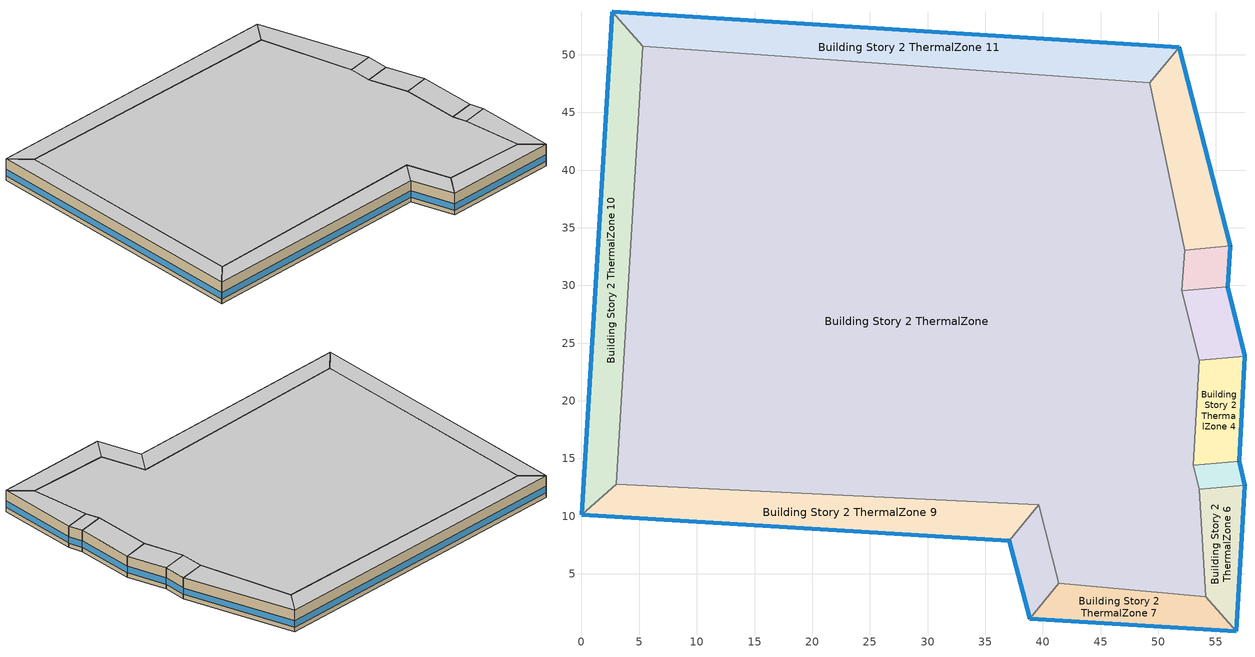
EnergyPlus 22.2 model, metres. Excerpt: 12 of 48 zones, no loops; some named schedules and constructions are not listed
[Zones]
Building Story 2 ThermalZone
 floor adiabatic (Typical Interior Ceiling): 49.28,47.56 52.29,33.07 52.03,29.52 53.54,23.5 53.04,14.41 53.54,12.31 54.12,2.99 41.4,4.2 39.64,10.97 2.99,12.76 5.33,50.75 z3.6
 wall adiabatic (Typical Interior Wall): 52.29,33.07 49.28,47.56 5.33,50.75 2.99,12.76 39.64,10.97 41.4,4.2 54.12,2.99 53.54,12.31 53.04,14.41 53.54,23.5 52.03,29.52 52.29,33.07 z3.6:7.2
 ceiling adiabatic (Typical Interior Floor): 5.33,50.75 2.99,12.76 39.64,10.97 41.4,4.2 54.12,2.99 53.54,12.31 53.04,14.41 53.54,23.5 52.03,29.52 52.29,33.07 49.28,47.56 z7.2
Building Story 2 ThermalZone 1
 floor adiabatic (Typical Interior Ceiling): 51.83,50.64 56.27,33.43 52.29,33.07 49.28,47.56 z3.6
 wall outside (Typical Insulated Steel Framed Exterior Wall R-20.41): 56.27,33.43 51.83,50.64 z3.6:7.2
 wall adiabatic (Typical Interior Wall): 51.83,50.64 49.28,47.56 52.29,33.07 56.27,33.43 z3.6:7.2
 window (U 0.48 SHGC 0.40 Dbl Ref-D Clr 6mm/13mm): 56.26,33.45 51.84,50.62 z4.36:5.45
 ceiling adiabatic (Typical Interior Floor): 49.28,47.56 52.29,33.07 56.27,33.43 51.83,50.64 z7.2
Building Story 2 ThermalZone 10
 floor adiabatic (Typical Interior Floor): 0,10.11 2.68,53.75 5.33,50.75 2.99,12.76 z3.6
 wall outside (Typical Insulated Steel Framed Exterior Wall R-20.41): 2.68,53.75 0,10.11 z3.6:7.2
 wall adiabatic (Typical Interior Wall): 0,10.11 2.99,12.76 5.33,50.75 2.68,53.75 z3.6:7.2
 window (U 0.48 SHGC 0.40 Dbl Ref-D Clr 6mm/13mm): 2.68,53.73 0,10.13 z4.36:5.44
 ceiling adiabatic (Typical Interior Ceiling): 2.99,12.76 5.33,50.75 2.68,53.75 0,10.11 z7.2
Building Story 2 ThermalZone 11
 floor adiabatic (Typical Interior Floor): 2.68,53.75 51.83,50.64 49.28,47.56 5.33,50.75 z3.6
 wall outside (Typical Insulated Steel Framed Exterior Wall R-20.41): 51.83,50.64 2.68,53.75 z3.6:7.2
 wall adiabatic (Typical Interior Wall): 2.68,53.75 5.33,50.75 49.28,47.56 51.83,50.64 z3.6:7.2
 window (U 0.48 SHGC 0.40 Dbl Ref-D Clr 6mm/13mm): 51.81,50.65 2.7,53.75 z4.36:5.44
 ceiling adiabatic (Typical Interior Ceiling): 5.33,50.75 49.28,47.56 51.83,50.64 2.68,53.75 z7.2
Building Story 2 ThermalZone 2
 floor adiabatic (Typical Interior Ceiling): 56.27,33.43 56.02,29.88 52.03,29.52 52.29,33.07 z3.6
 wall outside (Typical Insulated Steel Framed Exterior Wall R-20.41): 56.02,29.88 56.27,33.43 z3.6:7.2
 wall adiabatic (Typical Interior Wall): 56.27,33.43 52.29,33.07 52.03,29.52 56.02,29.88 z3.6:7.2
 window (U 0.48 SHGC 0.40 Dbl Ref-D Clr 6mm/13mm): 56.02,29.9 56.27,33.4 z4.36:5.46
 ceiling adiabatic (Typical Interior Ceiling): 52.29,33.07 52.03,29.52 56.02,29.88 56.27,33.43 z7.2
Building Story 2 ThermalZone 3
 floor adiabatic (Typical Interior Floor): 56.02,29.88 57.53,23.88 53.54,23.5 52.03,29.52 z3.6
 wall outside (Typical Insulated Steel Framed Exterior Wall R-20.41): 57.53,23.88 56.02,29.88 z3.6:7.2
 wall adiabatic (Typical Interior Wall): 56.02,29.88 52.03,29.52 53.54,23.5 57.53,23.88 z3.6:7.2
 window (U 0.48 SHGC 0.40 Dbl Ref-D Clr 6mm/13mm): 57.52,23.9 56.03,29.85 z4.36:5.45
 ceiling adiabatic (Typical Interior Ceiling): 52.03,29.52 53.54,23.5 57.53,23.88 56.02,29.88 z7.2
Building Story 2 ThermalZone 4
 floor adiabatic (Typical Interior Floor): 57.53,23.88 57.02,14.77 53.04,14.41 53.54,23.5 z3.6
 wall outside (Typical Insulated Steel Framed Exterior Wall R-20.41): 57.02,14.77 57.53,23.88 z3.6:7.2
 wall adiabatic (Typical Interior Wall): 57.53,23.88 53.54,23.5 53.04,14.41 57.02,14.77 z3.6:7.2
 window (U 0.48 SHGC 0.40 Dbl Ref-D Clr 6mm/13mm): 57.03,14.8 57.52,23.85 z4.36:5.45
 ceiling adiabatic (Typical Interior Ceiling): 53.54,23.5 53.04,14.41 57.02,14.77 57.53,23.88 z7.2
Building Story 2 ThermalZone 5
 floor adiabatic (Typical Interior Floor): 57.02,14.77 57.53,12.66 53.54,12.31 53.04,14.41 z3.6
 wall outside (Typical Insulated Steel Framed Exterior Wall R-20.41): 57.53,12.66 57.02,14.77 z3.6:7.2
 wall adiabatic (Typical Interior Wall): 57.02,14.77 53.04,14.41 53.54,12.31 57.53,12.66 z3.6:7.2
 window (U 0.48 SHGC 0.40 Dbl Ref-D Clr 6mm/13mm): 57.52,12.69 57.03,14.75 z4.36:5.47
 ceiling adiabatic (Typical Interior Ceiling): 53.04,14.41 53.54,12.31 57.53,12.66 57.02,14.77 z7.2
Building Story 2 ThermalZone 6
 floor adiabatic (Typical Interior Floor): 57.53,12.66 56.77,0 54.12,2.99 53.54,12.31 z3.6
 wall outside (Typical Insulated Steel Framed Exterior Wall R-20.41): 56.77,0 57.53,12.66 z3.6:7.2
 wall adiabatic (Typical Interior Wall): 57.53,12.66 53.54,12.31 54.12,2.99 56.77,0 z3.6:7.2
 window (U 0.48 SHGC 0.40 Dbl Ref-D Clr 6mm/13mm): 56.77,0.03 57.52,12.64 z4.36:5.45
 ceiling adiabatic (Typical Interior Ceiling): 53.54,12.31 54.12,2.99 56.77,0 57.53,12.66 z7.2
Building Story 2 ThermalZone 7
 floor adiabatic (Typical Interior Floor): 56.77,0 38.85,1.11 41.4,4.2 54.12,2.99 z3.6
 wall outside (Typical Insulated Steel Framed Exterior Wall R-20.41): 38.85,1.11 56.77,0 z3.6:7.2
 wall adiabatic (Typical Interior Wall): 56.77,0 54.12,2.99 41.4,4.2 38.85,1.11 z3.6:7.2
 window (U 0.48 SHGC 0.40 Dbl Ref-D Clr 6mm/13mm): 38.88,1.11 56.75,0 z4.36:5.45
 ceiling adiabatic (Typical Interior Ceiling): 54.12,2.99 41.4,4.2 38.85,1.11 56.77,0 z7.2
Building Story 2 ThermalZone 8
 floor adiabatic (Typical Interior Floor): 38.85,1.11 37.09,7.89 39.64,10.97 41.4,4.2 z3.6
 wall outside (Typical Insulated Steel Framed Exterior Wall R-20.41): 37.09,7.89 38.85,1.11 z3.6:7.2
 wall adiabatic (Typical Interior Wall): 38.85,1.11 41.4,4.2 39.64,10.97 37.09,7.89 z3.6:7.2
 window (U 0.48 SHGC 0.40 Dbl Ref-D Clr 6mm/13mm): 37.1,7.86 38.85,1.14 z4.36:5.45
 ceiling adiabatic (Typical Interior Ceiling): 41.4,4.2 39.64,10.97 37.09,7.89 38.85,1.11 z7.2
Building Story 2 ThermalZone 9
 floor adiabatic (Typical Interior Floor): 37.09,7.89 0,10.11 2.99,12.76 39.64,10.97 z3.6
 wall outside (Typical Insulated Steel Framed Exterior Wall R-20.41): 0,10.11 37.09,7.89 z3.6:7.2
 wall adiabatic (Typical Interior Wall): 37.09,7.89 39.64,10.97 2.99,12.76 0,10.11 z3.6:7.2
 window (U 0.48 SHGC 0.40 Dbl Ref-D Clr 6mm/13mm): 0.03,10.1 37.07,7.89 z4.36:5.44
 ceiling adiabatic (Typical Interior Ceiling): 39.64,10.97 2.99,12.76 0,10.11 37.09,7.89 z7.2
[Schedule:Week:Daily]
SchoolSecondary BLDG_LIGHT_MECHANICAL_SCH_2013 Week Rule - Sep3-Dec31: SchoolSecondary BLDG_LIGHT_MECHANICAL_SCH_2013 Default, SchoolSecondary BLDG_LIGHT_MECHANICAL_SCH_2013 Wkdy Day 2, SchoolSecondary BLDG_LIGHT_MECHANICAL_SCH_2013 Wkdy Day 2, SchoolSecondary BLDG_LIGHT_MECHANICAL_SCH_2013 Wkdy Day 2, SchoolSecondary BLDG_LIGHT_MECHANICAL_SCH_2013 Wkdy Day 2, SchoolSecondary BLDG_LIGHT_MECHANICAL_SCH_2013 Wkdy Day 2, SchoolSecondary BLDG_LIGHT_MECHANICAL_SCH_2013 Default, SchoolSecondary BLDG_LIGHT_MECHANICAL_SCH_2013 Default, SchoolSecondary BLDG_LIGHT_MECHANICAL_SCH_2013 Summer Design Day, SchoolSecondary BLDG_LIGHT_MECHANICAL_SCH_2013 Winter Design Day, SchoolSecondary BLDG_LIGHT_MECHANICAL_SCH_2013 Default, SchoolSecondary BLDG_LIGHT_MECHANICAL_SCH_2013 Default
SchoolSecondary BLDG_LIGHT_OFFICE_SCH_2013 Week Rule - Jan1-Jun24: SchoolSecondary BLDG_LIGHT_OFFICE_SCH_2013 Wknd Day, SchoolSecondary BLDG_LIGHT_OFFICE_SCH_2013 Wkdy Day, SchoolSecondary BLDG_LIGHT_OFFICE_SCH_2013 Wkdy Day, SchoolSecondary BLDG_LIGHT_OFFICE_SCH_2013 Wkdy Day, SchoolSecondary BLDG_LIGHT_OFFICE_SCH_2013 Wkdy Day, SchoolSecondary BLDG_LIGHT_OFFICE_SCH_2013 Wkdy Day, SchoolSecondary BLDG_LIGHT_OFFICE_SCH_2013 Wknd Day, SchoolSecondary BLDG_LIGHT_OFFICE_SCH_2013 Default, SchoolSecondary BLDG_LIGHT_OFFICE_SCH_2013 Summer Design Day, SchoolSecondary BLDG_LIGHT_OFFICE_SCH_2013 Winter Design Day, SchoolSecondary BLDG_LIGHT_OFFICE_SCH_2013 Default, SchoolSecondary BLDG_LIGHT_OFFICE_SCH_2013 Default
SchoolSecondary BLDG_LIGHT_OFFICE_SCH_2013 Week Rule - Jun25-Jul1: SchoolSecondary BLDG_LIGHT_OFFICE_SCH_2013 Wknd Day, SchoolSecondary BLDG_LIGHT_OFFICE_SCH_2013 Wkdy Day, SchoolSecondary BLDG_LIGHT_OFFICE_SCH_2013 Wkdy Day, SchoolSecondary BLDG_LIGHT_OFFICE_SCH_2013 Wkdy Day, SchoolSecondary BLDG_LIGHT_OFFICE_SCH_2013 Wkdy Day, SchoolSecondary BLDG_LIGHT_OFFICE_SCH_2013 Wkdy Day, SchoolSecondary BLDG_LIGHT_OFFICE_SCH_2013 Wknd Day 1, SchoolSecondary BLDG_LIGHT_OFFICE_SCH_2013 Default, SchoolSecondary BLDG_LIGHT_OFFICE_SCH_2013 Summer Design Day, SchoolSecondary BLDG_LIGHT_OFFICE_SCH_2013 Winter Design Day, SchoolSecondary BLDG_LIGHT_OFFICE_SCH_2013 Default, SchoolSecondary BLDG_LIGHT_OFFICE_SCH_2013 Default
SchoolSecondary BLDG_LIGHT_OFFICE_SCH_2013 Week Rule - Jul2-Aug26: SchoolSecondary BLDG_LIGHT_OFFICE_SCH_2013 Wknd Day 1, SchoolSecondary BLDG_LIGHT_OFFICE_SCH_2013 Wkdy Day 1, SchoolSecondary BLDG_LIGHT_OFFICE_SCH_2013 Wkdy Day 1, SchoolSecondary BLDG_LIGHT_OFFICE_SCH_2013 Wkdy Day 1, SchoolSecondary BLDG_LIGHT_OFFICE_SCH_2013 Wkdy Day 1, SchoolSecondary BLDG_LIGHT_OFFICE_SCH_2013 Wkdy Day 1, SchoolSecondary BLDG_LIGHT_OFFICE_SCH_2013 Wknd Day 1, SchoolSecondary BLDG_LIGHT_OFFICE_SCH_2013 Default, SchoolSecondary BLDG_LIGHT_OFFICE_SCH_2013 Summer Design Day, SchoolSecondary BLDG_LIGHT_OFFICE_SCH_2013 Winter Design Day, SchoolSecondary BLDG_LIGHT_OFFICE_SCH_2013 Default, SchoolSecondary BLDG_LIGHT_OFFICE_SCH_2013 Default
SchoolSecondary BLDG_LIGHT_OFFICE_SCH_2013 Week Rule - Aug27-Sep2: SchoolSecondary BLDG_LIGHT_OFFICE_SCH_2013 Wknd Day 1, SchoolSecondary BLDG_LIGHT_OFFICE_SCH_2013 Wkdy Day 1, SchoolSecondary BLDG_LIGHT_OFFICE_SCH_2013 Wkdy Day 1, SchoolSecondary BLDG_LIGHT_OFFICE_SCH_2013 Wkdy Day 1, SchoolSecondary BLDG_LIGHT_OFFICE_SCH_2013 Wkdy Day 1, SchoolSecondary BLDG_LIGHT_OFFICE_SCH_2013 Wkdy Day 2, SchoolSecondary BLDG_LIGHT_OFFICE_SCH_2013 Default, SchoolSecondary BLDG_LIGHT_OFFICE_SCH_2013 Default, SchoolSecondary BLDG_LIGHT_OFFICE_SCH_2013 Summer Design Day, SchoolSecondary BLDG_LIGHT_OFFICE_SCH_2013 Winter Design Day, SchoolSecondary BLDG_LIGHT_OFFICE_SCH_2013 Default, SchoolSecondary BLDG_LIGHT_OFFICE_SCH_2013 Default
SchoolSecondary BLDG_LIGHT_OFFICE_SCH_2013 Week Rule - Sep3-Dec31: SchoolSecondary BLDG_LIGHT_OFFICE_SCH_2013 Default, SchoolSecondary BLDG_LIGHT_OFFICE_SCH_2013 Wkdy Day 2, SchoolSecondary BLDG_LIGHT_OFFICE_SCH_2013 Wkdy Day 2, SchoolSecondary BLDG_LIGHT_OFFICE_SCH_2013 Wkdy Day 2, SchoolSecondary BLDG_LIGHT_OFFICE_SCH_2013 Wkdy Day 2, SchoolSecondary BLDG_LIGHT_OFFICE_SCH_2013 Wkdy Day 2, SchoolSecondary BLDG_LIGHT_OFFICE_SCH_2013 Default, SchoolSecondary BLDG_LIGHT_OFFICE_SCH_2013 Default, SchoolSecondary BLDG_LIGHT_OFFICE_SCH_2013 Summer Design Day, SchoolSecondary BLDG_LIGHT_OFFICE_SCH_2013 Winter Design Day, SchoolSecondary BLDG_LIGHT_OFFICE_SCH_2013 Default, SchoolSecondary BLDG_LIGHT_OFFICE_SCH_2013 Default
SchoolSecondary BLDG_LIGHT_BATH_SCH_2013 Week Rule - Jan1-Jun24: SchoolSecondary BLDG_LIGHT_BATH_SCH_2013 Wknd Day, SchoolSecondary BLDG_LIGHT_BATH_SCH_2013 Wkdy Day, SchoolSecondary BLDG_LIGHT_BATH_SCH_2013 Wkdy Day, SchoolSecondary BLDG_LIGHT_BATH_SCH_2013 Wkdy Day, SchoolSecondary BLDG_LIGHT_BATH_SCH_2013 Wkdy Day, SchoolSecondary BLDG_LIGHT_BATH_SCH_2013 Wkdy Day, SchoolSecondary BLDG_LIGHT_BATH_SCH_2013 Wknd Day, SchoolSecondary BLDG_LIGHT_BATH_SCH_2013 Default, SchoolSecondary BLDG_LIGHT_BATH_SCH_2013 Summer Design Day, SchoolSecondary BLDG_LIGHT_BATH_SCH_2013 Winter Design Day, SchoolSecondary BLDG_LIGHT_BATH_SCH_2013 Default, SchoolSecondary BLDG_LIGHT_BATH_SCH_2013 Default
SchoolSecondary BLDG_LIGHT_BATH_SCH_2013 Week Rule - Jun25-Jul1: SchoolSecondary BLDG_LIGHT_BATH_SCH_2013 Wknd Day, SchoolSecondary BLDG_LIGHT_BATH_SCH_2013 Wkdy Day, SchoolSecondary BLDG_LIGHT_BATH_SCH_2013 Wkdy Day, SchoolSecondary BLDG_LIGHT_BATH_SCH_2013 Wkdy Day, SchoolSecondary BLDG_LIGHT_BATH_SCH_2013 Wkdy Day, SchoolSecondary BLDG_LIGHT_BATH_SCH_2013 Wkdy Day, SchoolSecondary BLDG_LIGHT_BATH_SCH_2013 Wknd Day 1, SchoolSecondary BLDG_LIGHT_BATH_SCH_2013 Default, SchoolSecondary BLDG_LIGHT_BATH_SCH_2013 Summer Design Day, SchoolSecondary BLDG_LIGHT_BATH_SCH_2013 Winter Design Day, SchoolSecondary BLDG_LIGHT_BATH_SCH_2013 Default, SchoolSecondary BLDG_LIGHT_BATH_SCH_2013 Default
SchoolSecondary BLDG_LIGHT_BATH_SCH_2013 Week Rule - Jul2-Aug26: SchoolSecondary BLDG_LIGHT_BATH_SCH_2013 Wknd Day 1, SchoolSecondary BLDG_LIGHT_BATH_SCH_2013 Wkdy Day 1, SchoolSecondary BLDG_LIGHT_BATH_SCH_2013 Wkdy Day 1, SchoolSecondary BLDG_LIGHT_BATH_SCH_2013 Wkdy Day 1, SchoolSecondary BLDG_LIGHT_BATH_SCH_2013 Wkdy Day 1, SchoolSecondary BLDG_LIGHT_BATH_SCH_2013 Wkdy Day 1, SchoolSecondary BLDG_LIGHT_BATH_SCH_2013 Wknd Day 1, SchoolSecondary BLDG_LIGHT_BATH_SCH_2013 Default, SchoolSecondary BLDG_LIGHT_BATH_SCH_2013 Summer Design Day, SchoolSecondary BLDG_LIGHT_BATH_SCH_2013 Winter Design Day, SchoolSecondary BLDG_LIGHT_BATH_SCH_2013 Default, SchoolSecondary BLDG_LIGHT_BATH_SCH_2013 Default
SchoolSecondary BLDG_LIGHT_BATH_SCH_2013 Week Rule - Aug27-Sep2: SchoolSecondary BLDG_LIGHT_BATH_SCH_2013 Wknd Day 1, SchoolSecondary BLDG_LIGHT_BATH_SCH_2013 Wkdy Day 1, SchoolSecondary BLDG_LIGHT_BATH_SCH_2013 Wkdy Day 1, SchoolSecondary BLDG_LIGHT_BATH_SCH_2013 Wkdy Day 1, SchoolSecondary BLDG_LIGHT_BATH_SCH_2013 Wkdy Day 1, SchoolSecondary BLDG_LIGHT_BATH_SCH_2013 Wkdy Day 2, SchoolSecondary BLDG_LIGHT_BATH_SCH_2013 Default, SchoolSecondary BLDG_LIGHT_BATH_SCH_2013 Default, SchoolSecondary BLDG_LIGHT_BATH_SCH_2013 Summer Design Day, SchoolSecondary BLDG_LIGHT_BATH_SCH_2013 Winter Design Day, SchoolSecondary BLDG_LIGHT_BATH_SCH_2013 Default, SchoolSecondary BLDG_LIGHT_BATH_SCH_2013 Default
SchoolSecondary BLDG_LIGHT_BATH_SCH_2013 Week Rule - Sep3-Dec31: SchoolSecondary BLDG_LIGHT_BATH_SCH_2013 Default, SchoolSecondary BLDG_LIGHT_BATH_SCH_2013 Wkdy Day 2, SchoolSecondary BLDG_LIGHT_BATH_SCH_2013 Wkdy Day 2, SchoolSecondary BLDG_LIGHT_BATH_SCH_2013 Wkdy Day 2, SchoolSecondary BLDG_LIGHT_BATH_SCH_2013 Wkdy Day 2, SchoolSecondary BLDG_LIGHT_BATH_SCH_2013 Wkdy Day 2, SchoolSecondary BLDG_LIGHT_BATH_SCH_2013 Default, SchoolSecondary BLDG_LIGHT_BATH_SCH_2013 Default, SchoolSecondary BLDG_LIGHT_BATH_SCH_2013 Summer Design Day, SchoolSecondary BLDG_LIGHT_BATH_SCH_2013 Winter Design Day, SchoolSecondary BLDG_LIGHT_BATH_SCH_2013 Default, SchoolSecondary BLDG_LIGHT_BATH_SCH_2013 Default
SchoolSecondary BLDG_OCC_SCH_Auditorium Week Rule - Jan1-Jun24: SchoolSecondary BLDG_OCC_SCH_Auditorium Wknd Day, SchoolSecondary BLDG_OCC_SCH_Auditorium Wkdy|SmrDsn Day, SchoolSecondary BLDG_OCC_SCH_Auditorium Wkdy|SmrDsn Day, SchoolSecondary BLDG_OCC_SCH_Auditorium Wkdy|SmrDsn Day, SchoolSecondary BLDG_OCC_SCH_Auditorium Wkdy|SmrDsn Day, SchoolSecondary BLDG_OCC_SCH_Auditorium Wkdy|SmrDsn Day, SchoolSecondary BLDG_OCC_SCH_Auditorium Wknd Day, SchoolSecondary BLDG_OCC_SCH_Auditorium Default, SchoolSecondary BLDG_OCC_SCH_Auditorium Summer Design Day, SchoolSecondary BLDG_OCC_SCH_Auditorium Winter Design Day, SchoolSecondary BLDG_OCC_SCH_Auditorium Default, SchoolSecondary BLDG_OCC_SCH_Auditorium Default
SchoolSecondary BLDG_OCC_SCH_Auditorium Week Rule - Jun25-Jul1: SchoolSecondary BLDG_OCC_SCH_Auditorium Wknd Day, SchoolSecondary BLDG_OCC_SCH_Auditorium Wkdy|SmrDsn Day, SchoolSecondary BLDG_OCC_SCH_Auditorium Wkdy|SmrDsn Day, SchoolSecondary BLDG_OCC_SCH_Auditorium Wkdy|SmrDsn Day, SchoolSecondary BLDG_OCC_SCH_Auditorium Wkdy|SmrDsn Day, SchoolSecondary BLDG_OCC_SCH_Auditorium Wkdy|SmrDsn Day, SchoolSecondary BLDG_OCC_SCH_Auditorium Wknd Day 1, SchoolSecondary BLDG_OCC_SCH_Auditorium Default, SchoolSecondary BLDG_OCC_SCH_Auditorium Summer Design Day, SchoolSecondary BLDG_OCC_SCH_Auditorium Winter Design Day, SchoolSecondary BLDG_OCC_SCH_Auditorium Default, SchoolSecondary BLDG_OCC_SCH_Auditorium Default
SchoolSecondary BLDG_OCC_SCH_Auditorium Week Rule - Jul2-Aug26: SchoolSecondary BLDG_OCC_SCH_Auditorium Wknd Day 1, SchoolSecondary BLDG_OCC_SCH_Auditorium Wkdy|SmrDsn Day 1, SchoolSecondary BLDG_OCC_SCH_Auditorium Wkdy|SmrDsn Day 1, SchoolSecondary BLDG_OCC_SCH_Auditorium Wkdy|SmrDsn Day 1, SchoolSecondary BLDG_OCC_SCH_Auditorium Wkdy|SmrDsn Day 1, SchoolSecondary BLDG_OCC_SCH_Auditorium Wkdy|SmrDsn Day 1, SchoolSecondary BLDG_OCC_SCH_Auditorium Wknd Day 1, SchoolSecondary BLDG_OCC_SCH_Auditorium Default, SchoolSecondary BLDG_OCC_SCH_Auditorium Summer Design Day, SchoolSecondary BLDG_OCC_SCH_Auditorium Winter Design Day, SchoolSecondary BLDG_OCC_SCH_Auditorium Default, SchoolSecondary BLDG_OCC_SCH_Auditorium Default
SchoolSecondary BLDG_OCC_SCH_Auditorium Week Rule - Aug27-Sep2: SchoolSecondary BLDG_OCC_SCH_Auditorium Wknd Day 1, SchoolSecondary BLDG_OCC_SCH_Auditorium Wkdy|SmrDsn Day 1, SchoolSecondary BLDG_OCC_SCH_Auditorium Wkdy|SmrDsn Day 1, SchoolSecondary BLDG_OCC_SCH_Auditorium Wkdy|SmrDsn Day 1, SchoolSecondary BLDG_OCC_SCH_Auditorium Wkdy|SmrDsn Day 1, SchoolSecondary BLDG_OCC_SCH_Auditorium Wkdy|SmrDsn Day 2, SchoolSecondary BLDG_OCC_SCH_Auditorium Default, SchoolSecondary BLDG_OCC_SCH_Auditorium Default, SchoolSecondary BLDG_OCC_SCH_Auditorium Summer Design Day, SchoolSecondary BLDG_OCC_SCH_Auditorium Winter Design Day, SchoolSecondary BLDG_OCC_SCH_Auditorium Default, SchoolSecondary BLDG_OCC_SCH_Auditorium Default
SchoolSecondary BLDG_OCC_SCH_Auditorium Week Rule - Sep3-Dec31: SchoolSecondary BLDG_OCC_SCH_Auditorium Default, SchoolSecondary BLDG_OCC_SCH_Auditorium Wkdy|SmrDsn Day 2, SchoolSecondary BLDG_OCC_SCH_Auditorium Wkdy|SmrDsn Day 2, SchoolSecondary BLDG_OCC_SCH_Auditorium Wkdy|SmrDsn Day 2, SchoolSecondary BLDG_OCC_SCH_Auditorium Wkdy|SmrDsn Day 2, SchoolSecondary BLDG_OCC_SCH_Auditorium Wkdy|SmrDsn Day 2, SchoolSecondary BLDG_OCC_SCH_Auditorium Default, SchoolSecondary BLDG_OCC_SCH_Auditorium Default, SchoolSecondary BLDG_OCC_SCH_Auditorium Summer Design Day, SchoolSecondary BLDG_OCC_SCH_Auditorium Winter Design Day, SchoolSecondary BLDG_OCC_SCH_Auditorium Default, SchoolSecondary BLDG_OCC_SCH_Auditorium Default
SchoolSecondary BLDG_OCC_SCH_Cafeteria Week Rule - Jan1-Jun24: SchoolSecondary BLDG_OCC_SCH_Cafeteria Wknd Day, SchoolSecondary BLDG_OCC_SCH_Cafeteria Wkdy|SmrDsn Day, SchoolSecondary BLDG_OCC_SCH_Cafeteria Wkdy|SmrDsn Day, SchoolSecondary BLDG_OCC_SCH_Cafeteria Wkdy|SmrDsn Day, SchoolSecondary BLDG_OCC_SCH_Cafeteria Wkdy|SmrDsn Day, SchoolSecondary BLDG_OCC_SCH_Cafeteria Wkdy|SmrDsn Day, SchoolSecondary BLDG_OCC_SCH_Cafeteria Wknd Day, SchoolSecondary BLDG_OCC_SCH_Cafeteria Default, SchoolSecondary BLDG_OCC_SCH_Cafeteria Summer Design Day, SchoolSecondary BLDG_OCC_SCH_Cafeteria Winter Design Day, SchoolSecondary BLDG_OCC_SCH_Cafeteria Default, SchoolSecondary BLDG_OCC_SCH_Cafeteria Default
SchoolSecondary BLDG_OCC_SCH_Cafeteria Week Rule - Jun25-Jul1: SchoolSecondary BLDG_OCC_SCH_Cafeteria Wknd Day, SchoolSecondary BLDG_OCC_SCH_Cafeteria Wkdy|SmrDsn Day, SchoolSecondary BLDG_OCC_SCH_Cafeteria Wkdy|SmrDsn Day, SchoolSecondary BLDG_OCC_SCH_Cafeteria Wkdy|SmrDsn Day, SchoolSecondary BLDG_OCC_SCH_Cafeteria Wkdy|SmrDsn Day, SchoolSecondary BLDG_OCC_SCH_Cafeteria Wkdy|SmrDsn Day, SchoolSecondary BLDG_OCC_SCH_Cafeteria Wknd Day 1, SchoolSecondary BLDG_OCC_SCH_Cafeteria Default, SchoolSecondary BLDG_OCC_SCH_Cafeteria Summer Design Day, SchoolSecondary BLDG_OCC_SCH_Cafeteria Winter Design Day, SchoolSecondary BLDG_OCC_SCH_Cafeteria Default, SchoolSecondary BLDG_OCC_SCH_Cafeteria Default
SchoolSecondary BLDG_OCC_SCH_Cafeteria Week Rule - Jul2-Aug26: SchoolSecondary BLDG_OCC_SCH_Cafeteria Wknd Day 1, SchoolSecondary BLDG_OCC_SCH_Cafeteria Wkdy|SmrDsn Day 1, SchoolSecondary BLDG_OCC_SCH_Cafeteria Wkdy|SmrDsn Day 1, SchoolSecondary BLDG_OCC_SCH_Cafeteria Wkdy|SmrDsn Day 1, SchoolSecondary BLDG_OCC_SCH_Cafeteria Wkdy|SmrDsn Day 1, SchoolSecondary BLDG_OCC_SCH_Cafeteria Wkdy|SmrDsn Day 1, SchoolSecondary BLDG_OCC_SCH_Cafeteria Wknd Day 1, SchoolSecondary BLDG_OCC_SCH_Cafeteria Default, SchoolSecondary BLDG_OCC_SCH_Cafeteria Summer Design Day, SchoolSecondary BLDG_OCC_SCH_Cafeteria Winter Design Day, SchoolSecondary BLDG_OCC_SCH_Cafeteria Default, SchoolSecondary BLDG_OCC_SCH_Cafeteria Default
SchoolSecondary BLDG_OCC_SCH_Cafeteria Week Rule - Aug27-Sep2: SchoolSecondary BLDG_OCC_SCH_Cafeteria Wknd Day 1, SchoolSecondary BLDG_OCC_SCH_Cafeteria Wkdy|SmrDsn Day 1, SchoolSecondary BLDG_OCC_SCH_Cafeteria Wkdy|SmrDsn Day 1, SchoolSecondary BLDG_OCC_SCH_Cafeteria Wkdy|SmrDsn Day 1, SchoolSecondary BLDG_OCC_SCH_Cafeteria Wkdy|SmrDsn Day 1, SchoolSecondary BLDG_OCC_SCH_Cafeteria Wkdy|SmrDsn Day 2, SchoolSecondary BLDG_OCC_SCH_Cafeteria Default, SchoolSecondary BLDG_OCC_SCH_Cafeteria Default, SchoolSecondary BLDG_OCC_SCH_Cafeteria Summer Design Day, SchoolSecondary BLDG_OCC_SCH_Cafeteria Winter Design Day, SchoolSecondary BLDG_OCC_SCH_Cafeteria Default, SchoolSecondary BLDG_OCC_SCH_Cafeteria Default
SchoolSecondary BLDG_OCC_SCH_Cafeteria Week Rule - Sep3-Dec31: SchoolSecondary BLDG_OCC_SCH_Cafeteria Default, SchoolSecondary BLDG_OCC_SCH_Cafeteria Wkdy|SmrDsn Day 2, SchoolSecondary BLDG_OCC_SCH_Cafeteria Wkdy|SmrDsn Day 2, SchoolSecondary BLDG_OCC_SCH_Cafeteria Wkdy|SmrDsn Day 2, SchoolSecondary BLDG_OCC_SCH_Cafeteria Wkdy|SmrDsn Day 2, SchoolSecondary BLDG_OCC_SCH_Cafeteria Wkdy|SmrDsn Day 2, SchoolSecondary BLDG_OCC_SCH_Cafeteria Default, SchoolSecondary BLDG_OCC_SCH_Cafeteria Default, SchoolSecondary BLDG_OCC_SCH_Cafeteria Summer Design Day, SchoolSecondary BLDG_OCC_SCH_Cafeteria Winter Design Day, SchoolSecondary BLDG_OCC_SCH_Cafeteria Default, SchoolSecondary BLDG_OCC_SCH_Cafeteria Default
SchoolSecondary BLDG_OCC_SCH_Extend Week Rule - Jan1-Jun24: SchoolSecondary BLDG_OCC_SCH_Extend Wknd Day, SchoolSecondary BLDG_OCC_SCH_Extend Wkdy|SmrDsn Day, SchoolSecondary BLDG_OCC_SCH_Extend Wkdy|SmrDsn Day, SchoolSecondary BLDG_OCC_SCH_Extend Wkdy|SmrDsn Day, SchoolSecondary BLDG_OCC_SCH_Extend Wkdy|SmrDsn Day, SchoolSecondary BLDG_OCC_SCH_Extend Wkdy|SmrDsn Day, SchoolSecondary BLDG_OCC_SCH_Extend Wknd Day, SchoolSecondary BLDG_OCC_SCH_Extend Default, SchoolSecondary BLDG_OCC_SCH_Extend Summer Design Day, SchoolSecondary BLDG_OCC_SCH_Extend Winter Design Day, SchoolSecondary BLDG_OCC_SCH_Extend Default, SchoolSecondary BLDG_OCC_SCH_Extend Default
SchoolSecondary BLDG_OCC_SCH_Extend Week Rule - Jun25-Jul1: SchoolSecondary BLDG_OCC_SCH_Extend Wknd Day, SchoolSecondary BLDG_OCC_SCH_Extend Wkdy|SmrDsn Day, SchoolSecondary BLDG_OCC_SCH_Extend Wkdy|SmrDsn Day, SchoolSecondary BLDG_OCC_SCH_Extend Wkdy|SmrDsn Day, SchoolSecondary BLDG_OCC_SCH_Extend Wkdy|SmrDsn Day, SchoolSecondary BLDG_OCC_SCH_Extend Wkdy|SmrDsn Day, SchoolSecondary BLDG_OCC_SCH_Extend Wknd Day 1, SchoolSecondary BLDG_OCC_SCH_Extend Default, SchoolSecondary BLDG_OCC_SCH_Extend Summer Design Day, SchoolSecondary BLDG_OCC_SCH_Extend Winter Design Day, SchoolSecondary BLDG_OCC_SCH_Extend Default, SchoolSecondary BLDG_OCC_SCH_Extend Default
SchoolSecondary BLDG_OCC_SCH_Extend Week Rule - Jul2-Aug26: SchoolSecondary BLDG_OCC_SCH_Extend Wknd Day 1, SchoolSecondary BLDG_OCC_SCH_Extend Wkdy|SmrDsn Day 1, SchoolSecondary BLDG_OCC_SCH_Extend Wkdy|SmrDsn Day 1, SchoolSecondary BLDG_OCC_SCH_Extend Wkdy|SmrDsn Day 1, SchoolSecondary BLDG_OCC_SCH_Extend Wkdy|SmrDsn Day 1, SchoolSecondary BLDG_OCC_SCH_Extend Wkdy|SmrDsn Day 1, SchoolSecondary BLDG_OCC_SCH_Extend Wknd Day 1, SchoolSecondary BLDG_OCC_SCH_Extend Default, SchoolSecondary BLDG_OCC_SCH_Extend Summer Design Day, SchoolSecondary BLDG_OCC_SCH_Extend Winter Design Day, SchoolSecondary BLDG_OCC_SCH_Extend Default, SchoolSecondary BLDG_OCC_SCH_Extend Default
SchoolSecondary BLDG_OCC_SCH_Extend Week Rule - Aug27-Sep2: SchoolSecondary BLDG_OCC_SCH_Extend Wknd Day 1, SchoolSecondary BLDG_OCC_SCH_Extend Wkdy|SmrDsn Day 1, SchoolSecondary BLDG_OCC_SCH_Extend Wkdy|SmrDsn Day 1, SchoolSecondary BLDG_OCC_SCH_Extend Wkdy|SmrDsn Day 1, SchoolSecondary BLDG_OCC_SCH_Extend Wkdy|SmrDsn Day 1, SchoolSecondary BLDG_OCC_SCH_Extend Wkdy|SmrDsn Day 2, SchoolSecondary BLDG_OCC_SCH_Extend Default, SchoolSecondary BLDG_OCC_SCH_Extend Default, SchoolSecondary BLDG_OCC_SCH_Extend Summer Design Day, SchoolSecondary BLDG_OCC_SCH_Extend Winter Design Day, SchoolSecondary BLDG_OCC_SCH_Extend Default, SchoolSecondary BLDG_OCC_SCH_Extend Default
SchoolSecondary BLDG_OCC_SCH_Extend Week Rule - Sep3-Dec31: SchoolSecondary BLDG_OCC_SCH_Extend Default, SchoolSecondary BLDG_OCC_SCH_Extend Wkdy|SmrDsn Day 2, SchoolSecondary BLDG_OCC_SCH_Extend Wkdy|SmrDsn Day 2, SchoolSecondary BLDG_OCC_SCH_Extend Wkdy|SmrDsn Day 2, SchoolSecondary BLDG_OCC_SCH_Extend Wkdy|SmrDsn Day 2, SchoolSecondary BLDG_OCC_SCH_Extend Wkdy|SmrDsn Day 2, SchoolSecondary BLDG_OCC_SCH_Extend Default, SchoolSecondary BLDG_OCC_SCH_Extend Default, SchoolSecondary BLDG_OCC_SCH_Extend Summer Design Day, SchoolSecondary BLDG_OCC_SCH_Extend Winter Design Day, SchoolSecondary BLDG_OCC_SCH_Extend Default, SchoolSecondary BLDG_OCC_SCH_Extend Default
SchoolSecondary BLDG_OCC_SCH_Gym Week Rule - Jan1-Jun24: SchoolSecondary BLDG_OCC_SCH_Gym Wknd Day, SchoolSecondary BLDG_OCC_SCH_Gym Wkdy|SmrDsn Day, SchoolSecondary BLDG_OCC_SCH_Gym Wkdy|SmrDsn Day, SchoolSecondary BLDG_OCC_SCH_Gym Wkdy|SmrDsn Day, SchoolSecondary BLDG_OCC_SCH_Gym Wkdy|SmrDsn Day, SchoolSecondary BLDG_OCC_SCH_Gym Wkdy|SmrDsn Day, SchoolSecondary BLDG_OCC_SCH_Gym Wknd Day, SchoolSecondary BLDG_OCC_SCH_Gym Default, SchoolSecondary BLDG_OCC_SCH_Gym Summer Design Day, SchoolSecondary BLDG_OCC_SCH_Gym Winter Design Day, SchoolSecondary BLDG_OCC_SCH_Gym Default, SchoolSecondary BLDG_OCC_SCH_Gym Default
SchoolSecondary BLDG_OCC_SCH_Gym Week Rule - Jun25-Jul1: SchoolSecondary BLDG_OCC_SCH_Gym Wknd Day, SchoolSecondary BLDG_OCC_SCH_Gym Wkdy|SmrDsn Day, SchoolSecondary BLDG_OCC_SCH_Gym Wkdy|SmrDsn Day, SchoolSecondary BLDG_OCC_SCH_Gym Wkdy|SmrDsn Day, SchoolSecondary BLDG_OCC_SCH_Gym Wkdy|SmrDsn Day, SchoolSecondary BLDG_OCC_SCH_Gym Wkdy|SmrDsn Day, SchoolSecondary BLDG_OCC_SCH_Gym Wknd Day 1, SchoolSecondary BLDG_OCC_SCH_Gym Default, SchoolSecondary BLDG_OCC_SCH_Gym Summer Design Day, SchoolSecondary BLDG_OCC_SCH_Gym Winter Design Day, SchoolSecondary BLDG_OCC_SCH_Gym Default, SchoolSecondary BLDG_OCC_SCH_Gym Default
SchoolSecondary BLDG_OCC_SCH_Gym Week Rule - Jul2-Aug26: SchoolSecondary BLDG_OCC_SCH_Gym Wknd Day 1, SchoolSecondary BLDG_OCC_SCH_Gym Wkdy|SmrDsn Day 1, SchoolSecondary BLDG_OCC_SCH_Gym Wkdy|SmrDsn Day 1, SchoolSecondary BLDG_OCC_SCH_Gym Wkdy|SmrDsn Day 1, SchoolSecondary BLDG_OCC_SCH_Gym Wkdy|SmrDsn Day 1, SchoolSecondary BLDG_OCC_SCH_Gym Wkdy|SmrDsn Day 1, SchoolSecondary BLDG_OCC_SCH_Gym Wknd Day 1, SchoolSecondary BLDG_OCC_SCH_Gym Default, SchoolSecondary BLDG_OCC_SCH_Gym Summer Design Day, SchoolSecondary BLDG_OCC_SCH_Gym Winter Design Day, SchoolSecondary BLDG_OCC_SCH_Gym Default, SchoolSecondary BLDG_OCC_SCH_Gym Default
SchoolSecondary BLDG_OCC_SCH_Gym Week Rule - Aug27-Sep2: SchoolSecondary BLDG_OCC_SCH_Gym Wknd Day 1, SchoolSecondary BLDG_OCC_SCH_Gym Wkdy|SmrDsn Day 1, SchoolSecondary BLDG_OCC_SCH_Gym Wkdy|SmrDsn Day 1, SchoolSecondary BLDG_OCC_SCH_Gym Wkdy|SmrDsn Day 1, SchoolSecondary BLDG_OCC_SCH_Gym Wkdy|SmrDsn Day 1, SchoolSecondary BLDG_OCC_SCH_Gym Wkdy|SmrDsn Day 2, SchoolSecondary BLDG_OCC_SCH_Gym Default, SchoolSecondary BLDG_OCC_SCH_Gym Default, SchoolSecondary BLDG_OCC_SCH_Gym Summer Design Day, SchoolSecondary BLDG_OCC_SCH_Gym Winter Design Day, SchoolSecondary BLDG_OCC_SCH_Gym Default, SchoolSecondary BLDG_OCC_SCH_Gym Default
SchoolSecondary BLDG_OCC_SCH_Gym Week Rule - Sep3-Dec31: SchoolSecondary BLDG_OCC_SCH_Gym Default, SchoolSecondary BLDG_OCC_SCH_Gym Wkdy|SmrDsn Day 2, SchoolSecondary BLDG_OCC_SCH_Gym Wkdy|SmrDsn Day 2, SchoolSecondary BLDG_OCC_SCH_Gym Wkdy|SmrDsn Day 2, SchoolSecondary BLDG_OCC_SCH_Gym Wkdy|SmrDsn Day 2, SchoolSecondary BLDG_OCC_SCH_Gym Wkdy|SmrDsn Day 2, SchoolSecondary BLDG_OCC_SCH_Gym Default, SchoolSecondary BLDG_OCC_SCH_Gym Default, SchoolSecondary BLDG_OCC_SCH_Gym Summer Design Day, SchoolSecondary BLDG_OCC_SCH_Gym Winter Design Day, SchoolSecondary BLDG_OCC_SCH_Gym Default, SchoolSecondary BLDG_OCC_SCH_Gym Default
SchoolSecondary BLDG_OCC_SCH_Offices Week Rule - Jan1-Jun24: SchoolSecondary BLDG_OCC_SCH_Offices Wknd Day, SchoolSecondary BLDG_OCC_SCH_Offices Wkdy|SmrDsn Day, SchoolSecondary BLDG_OCC_SCH_Offices Wkdy|SmrDsn Day, SchoolSecondary BLDG_OCC_SCH_Offices Wkdy|SmrDsn Day, SchoolSecondary BLDG_OCC_SCH_Offices Wkdy|SmrDsn Day, SchoolSecondary BLDG_OCC_SCH_Offices Wkdy|SmrDsn Day, SchoolSecondary BLDG_OCC_SCH_Offices Wknd Day, SchoolSecondary BLDG_OCC_SCH_Offices Default, SchoolSecondary BLDG_OCC_SCH_Offices Summer Design Day, SchoolSecondary BLDG_OCC_SCH_Offices Winter Design Day, SchoolSecondary BLDG_OCC_SCH_Offices Default, SchoolSecondary BLDG_OCC_SCH_Offices Default
SchoolSecondary BLDG_OCC_SCH_Offices Week Rule - Jun25-Jul1: SchoolSecondary BLDG_OCC_SCH_Offices Wknd Day, SchoolSecondary BLDG_OCC_SCH_Offices Wkdy|SmrDsn Day, SchoolSecondary BLDG_OCC_SCH_Offices Wkdy|SmrDsn Day, SchoolSecondary BLDG_OCC_SCH_Offices Wkdy|SmrDsn Day, SchoolSecondary BLDG_OCC_SCH_Offices Wkdy|SmrDsn Day, SchoolSecondary BLDG_OCC_SCH_Offices Wkdy|SmrDsn Day, SchoolSecondary BLDG_OCC_SCH_Offices Wknd Day 1, SchoolSecondary BLDG_OCC_SCH_Offices Default, SchoolSecondary BLDG_OCC_SCH_Offices Summer Design Day, SchoolSecondary BLDG_OCC_SCH_Offices Winter Design Day, SchoolSecondary BLDG_OCC_SCH_Offices Default, SchoolSecondary BLDG_OCC_SCH_Offices Default
SchoolSecondary BLDG_OCC_SCH_Offices Week Rule - Jul2-Aug26: SchoolSecondary BLDG_OCC_SCH_Offices Wknd Day 1, SchoolSecondary BLDG_OCC_SCH_Offices Wkdy|SmrDsn Day 1, SchoolSecondary BLDG_OCC_SCH_Offices Wkdy|SmrDsn Day 1, SchoolSecondary BLDG_OCC_SCH_Offices Wkdy|SmrDsn Day 1, SchoolSecondary BLDG_OCC_SCH_Offices Wkdy|SmrDsn Day 1, SchoolSecondary BLDG_OCC_SCH_Offices Wkdy|SmrDsn Day 1, SchoolSecondary BLDG_OCC_SCH_Offices Wknd Day 1, SchoolSecondary BLDG_OCC_SCH_Offices Default, SchoolSecondary BLDG_OCC_SCH_Offices Summer Design Day, SchoolSecondary BLDG_OCC_SCH_Offices Winter Design Day, SchoolSecondary BLDG_OCC_SCH_Offices Default, SchoolSecondary BLDG_OCC_SCH_Offices Default
SchoolSecondary BLDG_OCC_SCH_Offices Week Rule - Aug27-Sep2: SchoolSecondary BLDG_OCC_SCH_Offices Wknd Day 1, SchoolSecondary BLDG_OCC_SCH_Offices Wkdy|SmrDsn Day 1, SchoolSecondary BLDG_OCC_SCH_Offices Wkdy|SmrDsn Day 1, SchoolSecondary BLDG_OCC_SCH_Offices Wkdy|SmrDsn Day 1, SchoolSecondary BLDG_OCC_SCH_Offices Wkdy|SmrDsn Day 1, SchoolSecondary BLDG_OCC_SCH_Offices Wkdy|SmrDsn Day 2, SchoolSecondary BLDG_OCC_SCH_Offices Default, SchoolSecondary BLDG_OCC_SCH_Offices Default, SchoolSecondary BLDG_OCC_SCH_Offices Summer Design Day, SchoolSecondary BLDG_OCC_SCH_Offices Winter Design Day, SchoolSecondary BLDG_OCC_SCH_Offices Default, SchoolSecondary BLDG_OCC_SCH_Offices Default
SchoolSecondary BLDG_OCC_SCH_Offices Week Rule - Sep3-Dec31: SchoolSecondary BLDG_OCC_SCH_Offices Default, SchoolSecondary BLDG_OCC_SCH_Offices Wkdy|SmrDsn Day 2, SchoolSecondary BLDG_OCC_SCH_Offices Wkdy|SmrDsn Day 2, SchoolSecondary BLDG_OCC_SCH_Offices Wkdy|SmrDsn Day 2, SchoolSecondary BLDG_OCC_SCH_Offices Wkdy|SmrDsn Day 2, SchoolSecondary BLDG_OCC_SCH_Offices Wkdy|SmrDsn Day 2, SchoolSecondary BLDG_OCC_SCH_Offices Default, SchoolSecondary BLDG_OCC_SCH_Offices Default, SchoolSecondary BLDG_OCC_SCH_Offices Summer Design Day, SchoolSecondary BLDG_OCC_SCH_Offices Winter Design Day, SchoolSecondary BLDG_OCC_SCH_Offices Default, SchoolSecondary BLDG_OCC_SCH_Offices Default
Elevator Schedule 3 Week Rule - Jan1-Jun10: 75 space(s) Occ Sch Sunday 3, 75 space(s) Occ Sch Default 3, 75 space(s) Occ Sch Tuesday 19, 75 space(s) Occ Sch Wednesday 19, 75 space(s) Occ Sch Thursday 19, 75 space(s) Occ Sch Friday 19, 75 space(s) Occ Sch Saturday 3, 75 space(s) Occ Sch Default 3, 75 space(s) Occ Sch Summer Design Day 3, 75 space(s) Occ Sch Winter Design Day 3, 75 space(s) Occ Sch Default 3, 75 space(s) Occ Sch Default 3
Elevator Schedule 3 Week Rule - Jun11-Jun17: 75 space(s) Occ Sch Sunday 3, 75 space(s) Occ Sch Default 3, 75 space(s) Occ Sch Tuesday 19, 75 space(s) Occ Sch Wednesday 19, 75 space(s) Occ Sch Thursday 19, 75 space(s) Occ Sch Friday 18, 75 space(s) Occ Sch Saturday 3, 75 space(s) Occ Sch Default 3, 75 space(s) Occ Sch Summer Design Day 3, 75 space(s) Occ Sch Winter Design Day 3, 75 space(s) Occ Sch Default 3, 75 space(s) Occ Sch Default 3
Elevator Schedule 3 Week Rule - Jun18-Jul1: 75 space(s) Occ Sch Sunday 3, 75 space(s) Occ Sch Monday 16, 75 space(s) Occ Sch Tuesday 18, 75 space(s) Occ Sch Wednesday 18, 75 space(s) Occ Sch Thursday 18, 75 space(s) Occ Sch Friday 18, 75 space(s) Occ Sch Saturday 3, 75 space(s) Occ Sch Default 3, 75 space(s) Occ Sch Summer Design Day 3, 75 space(s) Occ Sch Winter Design Day 3, 75 space(s) Occ Sch Default 3, 75 space(s) Occ Sch Default 3
Elevator Schedule 3 Week Rule - Jul2-Aug26: 75 space(s) Occ Sch Sunday 3, 75 space(s) Occ Sch Monday 15, 75 space(s) Occ Sch Tuesday 17, 75 space(s) Occ Sch Wednesday 17, 75 space(s) Occ Sch Thursday 17, 75 space(s) Occ Sch Friday 17, 75 space(s) Occ Sch Saturday 3, 75 space(s) Occ Sch Default 3, 75 space(s) Occ Sch Summer Design Day 3, 75 space(s) Occ Sch Winter Design Day 3, 75 space(s) Occ Sch Default 3, 75 space(s) Occ Sch Default 3
Elevator Schedule 3 Week Rule - Aug27-Sep2: 75 space(s) Occ Sch Sunday 3, 75 space(s) Occ Sch Monday 15, 75 space(s) Occ Sch Tuesday 17, 75 space(s) Occ Sch Wednesday 17, 75 space(s) Occ Sch Thursday 17, 75 space(s) Occ Sch Friday 16, 75 space(s) Occ Sch Saturday 3, 75 space(s) Occ Sch Default 3, 75 space(s) Occ Sch Summer Design Day 3, 75 space(s) Occ Sch Winter Design Day 3, 75 space(s) Occ Sch Default 3, 75 space(s) Occ Sch Default 3
Elevator Schedule 3 Week Rule - Sep3-Sep16: 75 space(s) Occ Sch Sunday 3, 75 space(s) Occ Sch Monday 14, 75 space(s) Occ Sch Tuesday 16, 75 space(s) Occ Sch Wednesday 16, 75 space(s) Occ Sch Thursday 16, 75 space(s) Occ Sch Friday 16, 75 space(s) Occ Sch Saturday 3, 75 space(s) Occ Sch Default 3, 75 space(s) Occ Sch Summer Design Day 3, 75 space(s) Occ Sch Winter Design Day 3, 75 space(s) Occ Sch Default 3, 75 space(s) Occ Sch Default 3
Elevator Schedule 3 Week Rule - Sep17-Dec31: 75 space(s) Occ Sch Sunday 3, 75 space(s) Occ Sch Monday 13, 75 space(s) Occ Sch Tuesday 15, 75 space(s) Occ Sch Wednesday 15, 75 space(s) Occ Sch Thursday 15, 75 space(s) Occ Sch Friday 15, 75 space(s) Occ Sch Saturday 3, 75 space(s) Occ Sch Default 3, 75 space(s) Occ Sch Summer Design Day 3, 75 space(s) Occ Sch Winter Design Day 3, 75 space(s) Occ Sch Default 3, 75 space(s) Occ Sch Default 3
Elevator Schedule 1 Week Rule - Jan1-Jun10: 75 space(s) Occ Sch Sunday 1, 75 space(s) Occ Sch Default 1, 75 space(s) Occ Sch Tuesday 9, 75 space(s) Occ Sch Wednesday 9, 75 space(s) Occ Sch Thursday 9, 75 space(s) Occ Sch Friday 9, 75 space(s) Occ Sch Saturday 1, 75 space(s) Occ Sch Default 1, 75 space(s) Occ Sch Summer Design Day 1, 75 space(s) Occ Sch Winter Design Day 1, 75 space(s) Occ Sch Default 1, 75 space(s) Occ Sch Default 1
Elevator Schedule 1 Week Rule - Jun11-Jun17: 75 space(s) Occ Sch Sunday 1, 75 space(s) Occ Sch Default 1, 75 space(s) Occ Sch Tuesday 9, 75 space(s) Occ Sch Wednesday 9, 75 space(s) Occ Sch Thursday 9, 75 space(s) Occ Sch Friday 8, 75 space(s) Occ Sch Saturday 1, 75 space(s) Occ Sch Default 1, 75 space(s) Occ Sch Summer Design Day 1, 75 space(s) Occ Sch Winter Design Day 1, 75 space(s) Occ Sch Default 1, 75 space(s) Occ Sch Default 1
Elevator Schedule 1 Week Rule - Jun18-Jul1: 75 space(s) Occ Sch Sunday 1, 75 space(s) Occ Sch Monday 8, 75 space(s) Occ Sch Tuesday 8, 75 space(s) Occ Sch Wednesday 8, 75 space(s) Occ Sch Thursday 8, 75 space(s) Occ Sch Friday 8, 75 space(s) Occ Sch Saturday 1, 75 space(s) Occ Sch Default 1, 75 space(s) Occ Sch Summer Design Day 1, 75 space(s) Occ Sch Winter Design Day 1, 75 space(s) Occ Sch Default 1, 75 space(s) Occ Sch Default 1
Elevator Schedule 1 Week Rule - Jul2-Aug26: 75 space(s) Occ Sch Sunday 1, 75 space(s) Occ Sch Monday 7, 75 space(s) Occ Sch Tuesday 7, 75 space(s) Occ Sch Wednesday 7, 75 space(s) Occ Sch Thursday 7, 75 space(s) Occ Sch Friday 7, 75 space(s) Occ Sch Saturday 1, 75 space(s) Occ Sch Default 1, 75 space(s) Occ Sch Summer Design Day 1, 75 space(s) Occ Sch Winter Design Day 1, 75 space(s) Occ Sch Default 1, 75 space(s) Occ Sch Default 1
Elevator Schedule 1 Week Rule - Aug27-Sep2: 75 space(s) Occ Sch Sunday 1, 75 space(s) Occ Sch Monday 7, 75 space(s) Occ Sch Tuesday 7, 75 space(s) Occ Sch Wednesday 7, 75 space(s) Occ Sch Thursday 7, 75 space(s) Occ Sch Friday 6, 75 space(s) Occ Sch Saturday 1, 75 space(s) Occ Sch Default 1, 75 space(s) Occ Sch Summer Design Day 1, 75 space(s) Occ Sch Winter Design Day 1, 75 space(s) Occ Sch Default 1, 75 space(s) Occ Sch Default 1
Elevator Schedule 1 Week Rule - Sep3-Sep16: 75 space(s) Occ Sch Sunday 1, 75 space(s) Occ Sch Monday 6, 75 space(s) Occ Sch Tuesday 6, 75 space(s) Occ Sch Wednesday 6, 75 space(s) Occ Sch Thursday 6, 75 space(s) Occ Sch Friday 6, 75 space(s) Occ Sch Saturday 1, 75 space(s) Occ Sch Default 1, 75 space(s) Occ Sch Summer Design Day 1, 75 space(s) Occ Sch Winter Design Day 1, 75 space(s) Occ Sch Default 1, 75 space(s) Occ Sch Default 1
Elevator Schedule 1 Week Rule - Sep17-Dec31: 75 space(s) Occ Sch Sunday 1, 75 space(s) Occ Sch Monday 5, 75 space(s) Occ Sch Tuesday 5, 75 space(s) Occ Sch Wednesday 5, 75 space(s) Occ Sch Thursday 5, 75 space(s) Occ Sch Friday 5, 75 space(s) Occ Sch Saturday 1, 75 space(s) Occ Sch Default 1, 75 space(s) Occ Sch Summer Design Day 1, 75 space(s) Occ Sch Winter Design Day 1, 75 space(s) Occ Sch Default 1, 75 space(s) Occ Sch Default 1
Elevator Schedule 2 Week Rule - Jan1-Jun10: 75 space(s) Occ Sch Sunday 2, 75 space(s) Occ Sch Default 2, 75 space(s) Occ Sch Tuesday 14, 75 space(s) Occ Sch Wednesday 14, 75 space(s) Occ Sch Thursday 14, 75 space(s) Occ Sch Friday 14, 75 space(s) Occ Sch Saturday 2, 75 space(s) Occ Sch Default 2, 75 space(s) Occ Sch Summer Design Day 2, 75 space(s) Occ Sch Winter Design Day 2, 75 space(s) Occ Sch Default 2, 75 space(s) Occ Sch Default 2
Elevator Schedule 2 Week Rule - Jun11-Jun17: 75 space(s) Occ Sch Sunday 2, 75 space(s) Occ Sch Default 2, 75 space(s) Occ Sch Tuesday 14, 75 space(s) Occ Sch Wednesday 14, 75 space(s) Occ Sch Thursday 14, 75 space(s) Occ Sch Friday 13, 75 space(s) Occ Sch Saturday 2, 75 space(s) Occ Sch Default 2, 75 space(s) Occ Sch Summer Design Day 2, 75 space(s) Occ Sch Winter Design Day 2, 75 space(s) Occ Sch Default 2, 75 space(s) Occ Sch Default 2
Elevator Schedule 2 Week Rule - Jun18-Jul1: 75 space(s) Occ Sch Sunday 2, 75 space(s) Occ Sch Monday 12, 75 space(s) Occ Sch Tuesday 13, 75 space(s) Occ Sch Wednesday 13, 75 space(s) Occ Sch Thursday 13, 75 space(s) Occ Sch Friday 13, 75 space(s) Occ Sch Saturday 2, 75 space(s) Occ Sch Default 2, 75 space(s) Occ Sch Summer Design Day 2, 75 space(s) Occ Sch Winter Design Day 2, 75 space(s) Occ Sch Default 2, 75 space(s) Occ Sch Default 2
Elevator Schedule 2 Week Rule - Jul2-Aug26: 75 space(s) Occ Sch Sunday 2, 75 space(s) Occ Sch Monday 11, 75 space(s) Occ Sch Tuesday 12, 75 space(s) Occ Sch Wednesday 12, 75 space(s) Occ Sch Thursday 12, 75 space(s) Occ Sch Friday 12, 75 space(s) Occ Sch Saturday 2, 75 space(s) Occ Sch Default 2, 75 space(s) Occ Sch Summer Design Day 2, 75 space(s) Occ Sch Winter Design Day 2, 75 space(s) Occ Sch Default 2, 75 space(s) Occ Sch Default 2
Elevator Schedule 2 Week Rule - Aug27-Sep2: 75 space(s) Occ Sch Sunday 2, 75 space(s) Occ Sch Monday 11, 75 space(s) Occ Sch Tuesday 12, 75 space(s) Occ Sch Wednesday 12, 75 space(s) Occ Sch Thursday 12, 75 space(s) Occ Sch Friday 11, 75 space(s) Occ Sch Saturday 2, 75 space(s) Occ Sch Default 2, 75 space(s) Occ Sch Summer Design Day 2, 75 space(s) Occ Sch Winter Design Day 2, 75 space(s) Occ Sch Default 2, 75 space(s) Occ Sch Default 2
Elevator Schedule 2 Week Rule - Sep3-Sep16: 75 space(s) Occ Sch Sunday 2, 75 space(s) Occ Sch Monday 10, 75 space(s) Occ Sch Tuesday 11, 75 space(s) Occ Sch Wednesday 11, 75 space(s) Occ Sch Thursday 11, 75 space(s) Occ Sch Friday 11, 75 space(s) Occ Sch Saturday 2, 75 space(s) Occ Sch Default 2, 75 space(s) Occ Sch Summer Design Day 2, 75 space(s) Occ Sch Winter Design Day 2, 75 space(s) Occ Sch Default 2, 75 space(s) Occ Sch Default 2
Elevator Schedule 2 Week Rule - Sep17-Dec31: 75 space(s) Occ Sch Sunday 2, 75 space(s) Occ Sch Monday 9, 75 space(s) Occ Sch Tuesday 10, 75 space(s) Occ Sch Wednesday 10, 75 space(s) Occ Sch Thursday 10, 75 space(s) Occ Sch Friday 10, 75 space(s) Occ Sch Saturday 2, 75 space(s) Occ Sch Default 2, 75 space(s) Occ Sch Summer Design Day 2, 75 space(s) Occ Sch Winter Design Day 2, 75 space(s) Occ Sch Default 2, 75 space(s) Occ Sch Default 2
DataCenter_EQUIP_SCH Week Rule - Jan1-Jan28: DataCenter_EQUIP_SCH Wknd|Wkdy|Hol Day, DataCenter_EQUIP_SCH Wknd|Wkdy|Hol Day, DataCenter_EQUIP_SCH Wknd|Wkdy|Hol Day, DataCenter_EQUIP_SCH Wknd|Wkdy|Hol Day, DataCenter_EQUIP_SCH Wknd|Wkdy|Hol Day, DataCenter_EQUIP_SCH Wknd|Wkdy|Hol Day, DataCenter_EQUIP_SCH Wknd|Wkdy|Hol Day, Schedule Day 3, DataCenter_EQUIP_SCH Summer Design Day, DataCenter_EQUIP_SCH Winter Design Day 11, Schedule Day 3, Schedule Day 3
DataCenter_EQUIP_SCH Week Rule - Jan29-Feb4: DataCenter_EQUIP_SCH Wknd|Wkdy|Hol Day, DataCenter_EQUIP_SCH Wknd|Wkdy|Hol Day, DataCenter_EQUIP_SCH Wknd|Wkdy|Hol Day, DataCenter_EQUIP_SCH Wknd|Wkdy|Hol Day 1, DataCenter_EQUIP_SCH Wknd|Wkdy|Hol Day 1, DataCenter_EQUIP_SCH Wknd|Wkdy|Hol Day 1, DataCenter_EQUIP_SCH Wknd|Wkdy|Hol Day 1, Schedule Day 3, DataCenter_EQUIP_SCH Summer Design Day, DataCenter_EQUIP_SCH Winter Design Day 11, Schedule Day 3, Schedule Day 3
DataCenter_EQUIP_SCH Week Rule - Feb5-Feb25: DataCenter_EQUIP_SCH Wknd|Wkdy|Hol Day 1, DataCenter_EQUIP_SCH Wknd|Wkdy|Hol Day 1, DataCenter_EQUIP_SCH Wknd|Wkdy|Hol Day 1, DataCenter_EQUIP_SCH Wknd|Wkdy|Hol Day 1, DataCenter_EQUIP_SCH Wknd|Wkdy|Hol Day 1, DataCenter_EQUIP_SCH Wknd|Wkdy|Hol Day 1, DataCenter_EQUIP_SCH Wknd|Wkdy|Hol Day 1, Schedule Day 3, DataCenter_EQUIP_SCH Summer Design Day, DataCenter_EQUIP_SCH Winter Design Day 11, Schedule Day 3, Schedule Day 3
DataCenter_EQUIP_SCH Week Rule - Feb26-Mar4: DataCenter_EQUIP_SCH Wknd|Wkdy|Hol Day 1, DataCenter_EQUIP_SCH Wknd|Wkdy|Hol Day 1, DataCenter_EQUIP_SCH Wknd|Wkdy|Hol Day 1, DataCenter_EQUIP_SCH Wknd|Wkdy|Hol Day 2, DataCenter_EQUIP_SCH Wknd|Wkdy|Hol Day 2, DataCenter_EQUIP_SCH Wknd|Wkdy|Hol Day 2, DataCenter_EQUIP_SCH Wknd|Wkdy|Hol Day 2, Schedule Day 3, DataCenter_EQUIP_SCH Summer Design Day, DataCenter_EQUIP_SCH Winter Design Day 11, Schedule Day 3, Schedule Day 3
DataCenter_EQUIP_SCH Week Rule - Mar5-Mar25: DataCenter_EQUIP_SCH Wknd|Wkdy|Hol Day 2, DataCenter_EQUIP_SCH Wknd|Wkdy|Hol Day 2, DataCenter_EQUIP_SCH Wknd|Wkdy|Hol Day 2, DataCenter_EQUIP_SCH Wknd|Wkdy|Hol Day 2, DataCenter_EQUIP_SCH Wknd|Wkdy|Hol Day 2, DataCenter_EQUIP_SCH Wknd|Wkdy|Hol Day 2, DataCenter_EQUIP_SCH Wknd|Wkdy|Hol Day 2, Schedule Day 3, DataCenter_EQUIP_SCH Summer Design Day, DataCenter_EQUIP_SCH Winter Design Day 11, Schedule Day 3, Schedule Day 3
DataCenter_EQUIP_SCH Week Rule - Mar26-Apr1: DataCenter_EQUIP_SCH Wknd|Wkdy|Hol Day 2, DataCenter_EQUIP_SCH Wknd|Wkdy|Hol Day 2, DataCenter_EQUIP_SCH Wknd|Wkdy|Hol Day 2, DataCenter_EQUIP_SCH Wknd|Wkdy|Hol Day 2, DataCenter_EQUIP_SCH Wknd|Wkdy|Hol Day 2, DataCenter_EQUIP_SCH Wknd|Wkdy|Hol Day 2, DataCenter_EQUIP_SCH Wknd|Wkdy|Hol Day 3, Schedule Day 3, DataCenter_EQUIP_SCH Summer Design Day, DataCenter_EQUIP_SCH Winter Design Day 11, Schedule Day 3, Schedule Day 3
DataCenter_EQUIP_SCH Week Rule - Apr2-Apr29: DataCenter_EQUIP_SCH Wknd|Wkdy|Hol Day 3, DataCenter_EQUIP_SCH Wknd|Wkdy|Hol Day 3, DataCenter_EQUIP_SCH Wknd|Wkdy|Hol Day 3, DataCenter_EQUIP_SCH Wknd|Wkdy|Hol Day 3, DataCenter_EQUIP_SCH Wknd|Wkdy|Hol Day 3, DataCenter_EQUIP_SCH Wknd|Wkdy|Hol Day 3, DataCenter_EQUIP_SCH Wknd|Wkdy|Hol Day 3, Schedule Day 3, DataCenter_EQUIP_SCH Summer Design Day, DataCenter_EQUIP_SCH Winter Design Day 11, Schedule Day 3, Schedule Day 3
DataCenter_EQUIP_SCH Week Rule - Apr30-May6: DataCenter_EQUIP_SCH Wknd|Wkdy|Hol Day 3, DataCenter_EQUIP_SCH Wknd|Wkdy|Hol Day 4, DataCenter_EQUIP_SCH Wknd|Wkdy|Hol Day 4, DataCenter_EQUIP_SCH Wknd|Wkdy|Hol Day 4, DataCenter_EQUIP_SCH Wknd|Wkdy|Hol Day 4, DataCenter_EQUIP_SCH Wknd|Wkdy|Hol Day 4, DataCenter_EQUIP_SCH Wknd|Wkdy|Hol Day 4, Schedule Day 3, DataCenter_EQUIP_SCH Summer Design Day, DataCenter_EQUIP_SCH Winter Design Day 11, Schedule Day 3, Schedule Day 3
DataCenter_EQUIP_SCH Week Rule - May7-May27: DataCenter_EQUIP_SCH Wknd|Wkdy|Hol Day 4, DataCenter_EQUIP_SCH Wknd|Wkdy|Hol Day 4, DataCenter_EQUIP_SCH Wknd|Wkdy|Hol Day 4, DataCenter_EQUIP_SCH Wknd|Wkdy|Hol Day 4, DataCenter_EQUIP_SCH Wknd|Wkdy|Hol Day 4, DataCenter_EQUIP_SCH Wknd|Wkdy|Hol Day 4, DataCenter_EQUIP_SCH Wknd|Wkdy|Hol Day 4, Schedule Day 3, DataCenter_EQUIP_SCH Summer Design Day, DataCenter_EQUIP_SCH Winter Design Day 11, Schedule Day 3, Schedule Day 3
DataCenter_EQUIP_SCH Week Rule - May28-Jun3: DataCenter_EQUIP_SCH Wknd|Wkdy|Hol Day 4, DataCenter_EQUIP_SCH Wknd|Wkdy|Hol Day 4, DataCenter_EQUIP_SCH Wknd|Wkdy|Hol Day 4, DataCenter_EQUIP_SCH Wknd|Wkdy|Hol Day 4, DataCenter_EQUIP_SCH Wknd|Wkdy|Hol Day 5, DataCenter_EQUIP_SCH Wknd|Wkdy|Hol Day 5, DataCenter_EQUIP_SCH Wknd|Wkdy|Hol Day 5, Schedule Day 3, DataCenter_EQUIP_SCH Summer Design Day, DataCenter_EQUIP_SCH Winter Design Day 11, Schedule Day 3, Schedule Day 3
